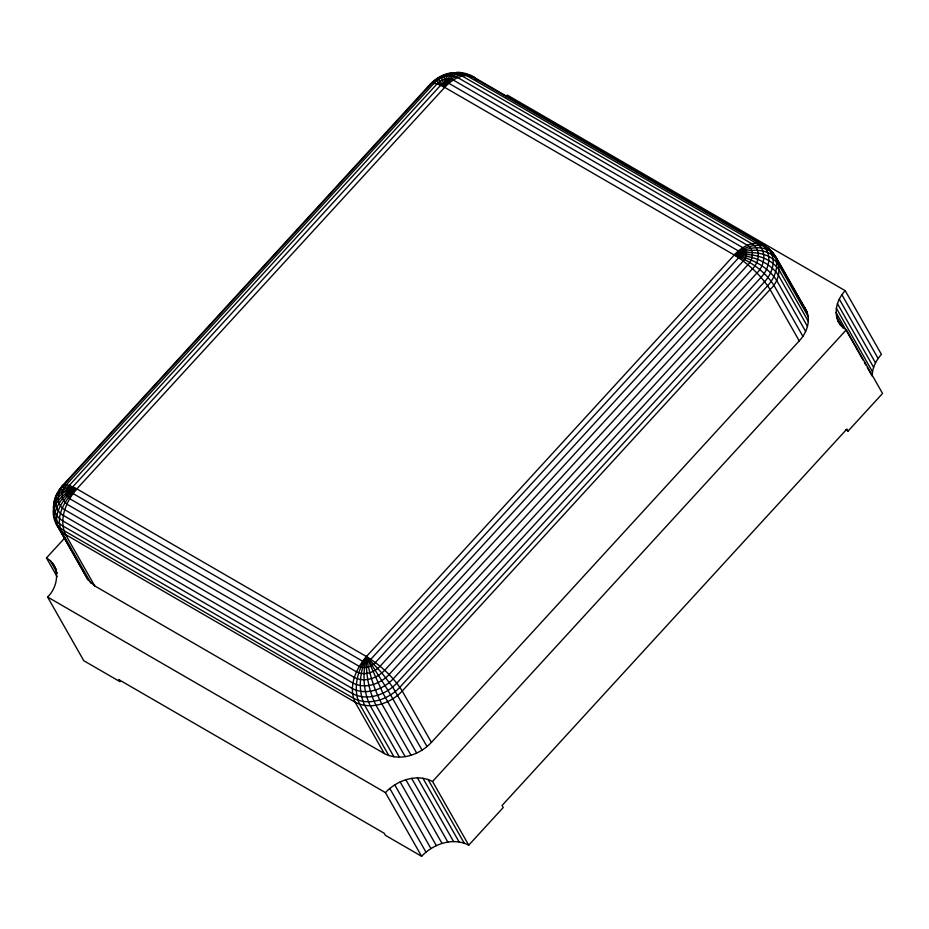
<?xml version="1.0" encoding="UTF-8"?>
<svg xmlns="http://www.w3.org/2000/svg" width="929" height="929" viewBox="0 0 929 929"><rect width="100%" height="100%" fill="white"/><g stroke="black" fill="none" stroke-linecap="round" stroke-linejoin="round"><path stroke-width="1.39" d="M840.757 325.684C832.396 314.989 836.39 299.753 845.227 290.696L507.385 95.118L505.643 96.767M872.215 376.233C872.122 368.047 876.035 360.371 881.412 354.39L845.227 290.696M55.833 498.13C56.332 488.039 69.338 487.62 76.852 488.886L366.432 656.536C380.565 665.338 393.327 676.893 402.234 691.048L431.404 742.41C419.862 754.766 400.074 761.78 384.292 753.535L94.712 585.897L87.849 579.603L58.666 528.241C46.671 511.542 55.322 489.78 76.852 488.886L444.689 87.361C451.796 79.673 463.374 72.079 473.976 77.304L763.545 244.942L770.327 250.04L775.796 256.752L804.967 308.114C811.923 318.589 807.243 332.419 799.242 340.897L431.404 742.41M54.428 505.144C53.325 497.805 58.295 491.058 62.533 485.519L430.371 84.005C437.64 76.689 449.415 70.174 459.739 73.89M53.278 507.501L54.637 499.547L57.621 492.742M54.091 502.833L55.403 499.303M64.066 484.717L58.655 491.023L62.533 485.519L64.066 484.717L69.303 485.344L76.852 488.886C66.4 500.894 58.411 518.997 65.529 534.523L94.712 585.897M837.923 320.691L842.87 327.275L846.365 329.772L882.55 393.455L848.061 431.102L846.9 429.047L502.055 805.478L503.216 807.533L468.739 845.169C452.957 836.936 433.158 843.95 421.615 856.294L385.419 835.345L384.246 833.29L118.807 679.61L119.969 681.665L83.773 660.705L47.588 597.022C58.353 586.838 61.117 566.005 46.45 557.946L65.042 537.659M61.79 487.063L431.904 83.192C439.324 75.249 452.051 70.743 462.201 76.039L751.77 243.688C761.199 248.867 759.423 262.257 752.502 268.795L384.664 670.32C377.244 678.263 364.528 682.769 354.379 677.473L64.809 509.824C56.774 505.492 56.623 494.309 61.744 487.655L68.061 486.912L76.852 488.886C65.135 498.919 54.602 516.234 61.697 531.725L90.868 583.087M47.588 597.022L385.43 792.6C396.973 780.255 416.773 773.242 432.554 781.475L846.365 329.772M434.47 81.171L436.618 79.615M440.032 77.56L442.378 76.294L441.658 75.818L441.554 77.792L444.689 87.361L734.27 255.01C748.402 263.813 761.165 275.379 770.071 289.523L799.242 340.897M430.371 84.005L431.904 83.192L437.141 83.819L444.689 87.361C450.844 75.806 466.73 68.827 476.972 79.627L474.742 78.617M443.609 75.818L447.313 74.401L445.037 74.924L444.399 76.701L444.689 87.361L436.363 81.055L433.715 80.823M384.292 753.535L355.11 702.173C347.992 686.636 355.97 668.543 366.432 656.536L734.27 255.01C741.76 246.44 756.473 237.998 766.553 247.277L470.434 75.899C460.052 68.27 448.277 76.933 444.689 87.361L437.513 78.071L437.698 78.837M449.833 73.809L452.342 73.205L450.46 73.101C445.409 75.655 445.455 82.472 444.689 87.361C446.187 78.361 453.851 68.363 463.966 73.844M459.089 72.973L466.474 75.481L756.043 243.119C767.273 249.297 765.159 265.253 756.914 273.056L389.077 674.57C380.24 684.034 365.074 689.411 352.985 683.094L63.404 515.456C56.843 511.833 54.079 503.599 56.204 496.574C61.186 490.57 69.466 489.142 76.852 488.886C61.848 496.818 46.45 522.783 65.529 534.523L355.11 702.173C370.892 710.406 390.691 703.404 402.234 691.048L770.071 289.523C786.027 274.798 779.129 250.784 760.015 243.549M464.918 74.227L469.702 75.377L471.572 76.863M845.645 429.697L848.061 431.102M770.849 251.864L772.765 253.269L775.61 258.274M767.157 247.59L773.311 253.466L777.91 260.805L807.092 312.167M801.948 304.631L804.967 308.114M841.929 294.795L878.114 358.489M839.305 299.138L875.49 362.833M837.424 303.62L873.597 367.303M836.321 308.114L872.505 371.809M836.042 312.539L862.995 359.999M864.411 362.496L865.84 364.992M867.256 367.489L871.507 374.979M836.576 316.766L842.963 328.007M808.242 316.673L779.059 265.311C769.363 251.271 749.238 250.679 734.27 255.01C749.808 260.921 764.532 270.85 773.694 284.959L802.877 336.321M808.381 321.492L779.199 270.13C769.514 256.056 750.167 252.862 734.27 255.01C742.271 248.542 752.85 243.456 763.336 245.976C772.638 254.488 768.991 269.317 761.002 277.376L393.164 678.902C383.166 689.597 366.026 695.67 352.358 688.54L62.777 520.89C56.808 517.499 53.313 510.683 53.882 503.866M807.51 326.474L778.328 275.112C768.759 261.026 750.62 255.336 734.27 255.01C744.675 248.635 758.621 244.652 770.002 250.853C776.528 260.701 772.138 273.695 764.625 281.661L396.788 683.175C385.93 694.787 367.338 701.372 352.509 693.638L62.928 525.988C42.56 514.329 60.153 491.998 76.852 488.886C60.675 494.077 44.069 519.299 63.857 530.575L353.426 698.225C368.976 706.33 388.473 699.432 399.842 687.274L767.679 285.749C774.484 278.305 778.99 267.424 775.401 257.461C764.277 247.277 747.055 249.32 734.27 255.01C750.527 258.053 767.087 266.019 776.47 280.105L805.652 331.467M427.05 746.556L392.688 687.077L381.865 672.979L366.432 656.536C357.723 670.285 352.474 688.749 359.651 704.217L388.833 755.579M422.091 750.156L388.032 690.456L366.432 656.536C359.953 671.713 357.491 690.108 364.749 705.436L393.931 756.798M416.68 753.094L382.945 693.208L366.432 656.536C362.658 672.712 362.879 690.642 370.253 705.796L399.435 757.158M432.554 781.475L468.739 845.169M428.014 779.431L464.198 843.126M410.99 755.277L381.807 703.915C374.05 689.155 369.115 672.956 366.432 656.536C365.759 673.165 368.465 690.328 376.001 705.285L405.183 756.647M422.916 778.212L459.089 841.906M417.411 777.852L453.584 841.546M411.663 778.374L447.848 842.069M405.857 779.745L442.041 843.439M400.155 781.928L436.34 845.622M394.744 784.866L430.928 848.56M389.785 788.454L425.97 852.148M385.43 792.6L421.615 856.294M53.313 564.24L56.158 569.233M50.294 560.756L57.389 573.251M46.45 557.946L57.087 576.688M87.849 579.603L56.553 524.177L55.682 520.797M55.403 519.671L53.882 515.955L53.743 511.205M62.22 491.859L62.429 499.012L66.923 504.192L356.492 671.83C364.389 675.952 374.282 672.445 380.054 666.267L747.891 264.753C753.268 259.655 754.65 249.239 747.322 245.21L457.742 77.571C449.857 73.449 439.963 76.956 434.191 83.134L66.354 484.659L62.22 491.859M66.482 490.28L66.621 495.169L69.698 498.71L359.268 666.36C364.667 669.17 371.437 666.778 375.386 662.551L743.223 261.026C746.904 257.542 747.845 250.424 742.828 247.671L453.259 80.022C447.859 77.2 441.089 79.604 437.141 83.819L69.303 485.344L66.482 490.28M71.405 489.281L71.475 491.755L73.031 493.554L362.612 661.204L367.245 661.506L370.799 659.276L738.636 257.751L740.065 255.243L739.995 252.758L738.439 250.969L448.858 83.32L444.225 83.018L440.671 85.247L72.834 486.773L71.405 489.281"/></g></svg>
